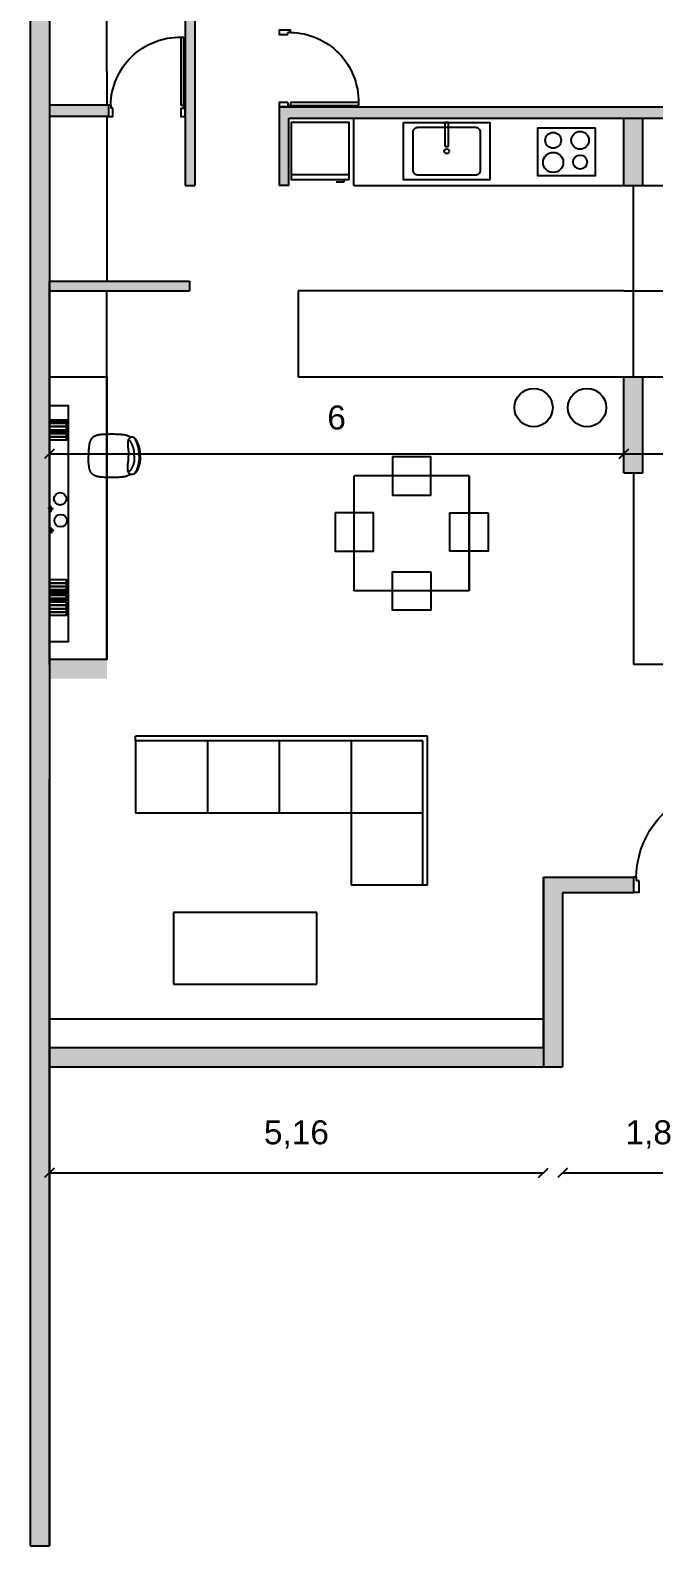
# Model space of a CAD drawing. Header units: millimetres. Extents: x 2837.7 to 2853.6, y 1067.1 to 1093.
# Drawn here: x 2837.67 to 2844.18, y 1067.15 to 1082.97 of the extents above; entities that cross this region are included whole.
import ezdxf

# ---------------------------------------------------------------- set-up
doc = ezdxf.new("R2010")
doc.units = ezdxf.units.MM
doc.styles.get("Standard").update_dxf_attribs({"font": 'arial.ttf'})
doc.dimstyles.new('ISO-25', dxfattribs={"dimtxt": 2.5, "dimasz": 2.5, "dimexe": 1.25, "dimexo": 0.625, "dimtad": 1, "dimtxsty": 'Standard', "dimcen": 2.5, "dimadec": 0, "dimazin": 0, "dimtfac": 1, "dimtmove": 0, "dimatfit": 3, "dimfxl": 1, "dimarcsym": 0})

# ---------------------------------------------------------------- blocks, each defined once
blk = doc.blocks.new('puerta 2')
at = {"color": 251, "true_color": 0x636466}
for p, q in [((-263.956, 76.175), (-263.931, 76.175)), ((-263.931, 76.156), (-263.931, 76.175)), ((-264.556, 75.556), (-263.956, 75.556)), ((-264.556, 75.556), (-264.556, 75.531)), ((-263.956, 75.531), (-264.556, 75.531)), ((-263.956, 75.556), (-263.956, 75.531)), ((-263.931, 75.531), (-263.956, 75.531)), ((-263.956, 75.518), (-263.856, 75.518)), ((-263.931, 75.556), (-263.931, 75.531))]:
    blk.add_line(p, q, dxfattribs=at)
for points in [[(-263.956, 76.175), (-263.956, 76.194), (-263.856, 76.194), (-263.856, 76.156), (-263.931, 76.156)], [(-263.931, 75.556), (-263.856, 75.556), (-263.856, 75.518), (-263.956, 75.518), (-263.956, 75.531)]]:
    blk.add_lwpolyline(points, dxfattribs=at)
blk.add_arc((-263.947, 75.566), 0.609, 90.8694, 180.9211, dxfattribs=at)
blk = doc.blocks.new('BID-vegetation-bush-plan')
for p, q in [((-0.6, 0.14), (-0.6, 0.09)), ((-0.6, 0.09), (-0.59, 0.06)), ((-0.59, 0.06), (-0.58, 0.05)), ((-0.58, 0.05), (-0.56, 0.04)), ((-0.56, 0.04), (0, -0.06)), ((-0.5, 0.03), (-0.56, 0.03)), ((-0.02, 0.53), (0, 0.45)), ((0, 0.51), (0, -0.06)), ((0.56, 0.04), (0, -0.06)), ((0.5, 0.03), (0.56, 0.05)), ((0.5, 0.03), (0.56, 0.05)), ((0.56, 0.05), (0.59, 0.03)), ((0.59, 0.03), (0.67, 0.05)), ((-0.3, -0.37), (-0.31, -0.38)), ((0.1, -0.61), (0, -0.06)), ((0.09, -0.64), (0.03, -0.7)), ((0.09, -0.56), (0.09, -0.61)), ((0.09, -0.56), (0.09, -0.64))]:
    blk.add_line(p, q)
for centre, radius, start, end in [((-0.55, 0.09), 0.0649, 139.742, 258.7475), ((-0.46, 0.15), 0.141, 184.618, 228.2106), ((-0.31, -0.22), 0.293, 124.0763, 153.3794), ((-0.45, -0.09), 0.13, 116.29, 179.6243), ((-0.41, 0.12), 0.13, 160.3757, 223.71), ((-0.24, 0.2), 0.293, 186.6206, 215.9237), ((-0.37, -0.1), 0.13, 116.29, 179.6243), ((-0.24, -0.23), 0.293, 124.0763, 153.3794), ((-0.17, 0.19), 0.293, 186.6206, 215.9237), ((-0.33, 0.11), 0.13, 160.3757, 223.71), ((-0.21, 0.15), 0.18, 164.6063, 234.7511), ((-0.08, 0.22), 0.302, 184.9634, 228.6288), ((-0.11, 0.13), 0.18, 164.6063, 234.7511), ((0.02, 0.2), 0.302, 184.9634, 228.6288), ((-0.25, -0.1), 0.266, 21.6665, 83.1878), ((-0.17, 0), 0.176, 3.4259, 103.6346), ((-0.02, 0.12), 0.176, 156.3654, 256.5741), ((-0.16, 0.19), 0.18, 25.2489, 95.3937), ((-0.26, 0.07), 0.302, 31.3712, 75.0366), ((-0.16, 0.08), 0.18, 25.2489, 95.3937), ((-0.26, -0.03), 0.302, 31.3712, 75.0366), ((0.08, 0.18), 0.266, 176.8122, 238.3335), ((-0.1, 0.38), 0.13, 36.29, 99.6243), ((-0.21, 0.22), 0.293, 44.0763, 73.3794), ((-0.21, 0.15), 0.293, 44.0763, 73.3794), ((-0.1, 0.3), 0.13, 36.29, 99.6243), ((0.11, 0.54), 0.13, 123.6057, 186.9401), ((0.29, 0.5), 0.293, 149.8507, 179.1538), ((0.21, 0.22), 0.293, 106.6206, 135.9237), ((0.1, 0.38), 0.13, 80.3757, 143.71), ((0.1, 0.3), 0.13, 80.3757, 143.71), ((0.21, 0.15), 0.293, 106.6206, 135.9237), ((0.16, 0.19), 0.18, 84.6063, 154.7511), ((0.26, 0.07), 0.302, 104.9634, 148.6288), ((0.26, -0.03), 0.302, 104.9634, 148.6288), ((0.16, 0.08), 0.18, 84.6063, 154.7511), ((0.17, 0), 0.176, 76.3654, 176.5741), ((0.25, -0.1), 0.266, 96.8122, 158.3335), ((0.02, 0.12), 0.176, 283.4259, 23.6346), ((-0.08, 0.18), 0.266, 301.6665, 3.1878), ((-0.02, 0.2), 0.302, 311.3712, 355.0366), ((0.11, 0.13), 0.18, 305.2489, 15.3937), ((0.08, 0.22), 0.302, 311.3712, 355.0366), ((0.21, 0.15), 0.18, 305.2489, 15.3937), ((0.17, 0.19), 0.293, 324.0763, 353.3794), ((0.24, -0.23), 0.293, 26.6206, 55.9237), ((0.33, 0.11), 0.13, 316.29, 19.6243), ((0.37, -0.1), 0.13, 0.3757, 63.71), ((0.24, 0.2), 0.293, 324.0763, 353.3794), ((0.6, 0.1), 0.13, 213.2563, 289.6243), ((0.41, 0.12), 0.13, 316.29, 19.6243), ((0.68, 0.27), 0.293, 234.0763, 263.3794), ((0.61, 0.08), 0.0649, 219.6376, 338.6431), ((0.61, 0.18), 0.141, 250.1744, 293.7671), ((-0.27, -0.18), 0.18, 105.2489, 175.3937), ((-0.17, -0.29), 0.302, 111.3712, 155.0366), ((-0.17, -0.19), 0.18, 105.2489, 175.3937), ((-0.07, -0.31), 0.302, 111.3712, 155.0366), ((-0.25, -0.24), 0.0649, 139.742, 258.7475), ((-0.24, -0.39), 0.0643, 167.0577, 302.8533), ((0.26, -0.61), 0.609, 115.4772, 156.6585), ((-0.16, -0.19), 0.141, 184.618, 228.2106), ((-0.21, -0.36), 0.0903, 185.1845, 268.654), ((-0.2, -0.32), 0.0643, 167.0577, 302.8533), ((-0.08, -0.22), 0.176, 83.4259, 183.6346), ((0, -0.31), 0.266, 101.6665, 163.1878), ((-0.16, -0.13), 0.0981, 144.9865, 244.4034), ((-0.17, -0.28), 0.0903, 185.1845, 268.654), ((0.03, -0.04), 0.282, 187.5759, 215.8942), ((-0.13, -0.26), 0.0864, 138.8744, 278.9763), ((-0.05, -0.22), 0.141, 173.7536, 244.097), ((-0.11, -0.08), 0.0635, 114.2257, 255.1279), ((-0.25, -0.06), 0.266, 286.8122, 348.3335), ((-0.16, -0.14), 0.176, 266.3654, 6.5741), ((-0.06, -0.06), 0.088, 150.4398, 228.6694), ((0.01, -0.18), 0.146, 161.4477, 239.3672), ((0.36, -0.09), 0.477, 185.4007, 208.139), ((-0.25, -0.13), 0.302, 294.9634, 338.6288), ((-0.14, -0.22), 0.18, 274.6063, 344.7511), ((-0.23, -0.23), 0.302, 294.9634, 338.6288), ((-0.12, -0.33), 0.18, 274.6063, 344.7511), ((-0.17, -0.3), 0.293, 296.6206, 325.9237), ((-0.04, -0.43), 0.13, 270.3757, 333.71), ((-0.16, -0.37), 0.293, 296.6206, 325.9237), ((-0.03, -0.5), 0.13, 270.3757, 333.71), ((0.24, 0.03), 0.266, 211.6665, 273.1878), ((0.18, -0.08), 0.176, 193.4259, 293.6346), ((0.04, -0.63), 0.0649, 258.0529, 17.0585), ((0.26, -0.04), 0.302, 221.3712, 265.0366), ((-0.05, -0.58), 0.141, 302.9289, 346.5216), ((0.18, -0.17), 0.18, 215.2489, 285.3937), ((0.28, -0.14), 0.302, 221.3712, 265.0366), ((0.08, -0.22), 0.176, 356.3654, 96.5741), ((0, -0.31), 0.266, 16.8122, 78.3335), ((0.2, -0.27), 0.18, 215.2489, 285.3937), ((0.24, -0.22), 0.293, 234.0763, 263.3794), ((0.17, -0.39), 0.13, 226.29, 289.6243), ((0.26, -0.3), 0.293, 234.0763, 263.3794), ((0.18, -0.47), 0.13, 226.29, 289.6243), ((0.07, -0.31), 0.302, 24.9634, 68.6288), ((0.17, -0.19), 0.18, 4.6063, 74.7511), ((0.17, -0.29), 0.302, 24.9634, 68.6288), ((0.27, -0.18), 0.18, 4.6063, 74.7511)]:
    blk.add_arc(centre, radius, start, end)
blk = doc.blocks.new('BID-office-table-shelf-famliar-x4')
at = {"color": 252, "true_color": 0x939598}
for points in [[(0.751, 1.07), (3.701, 1.07), (3.701, 0.47), (0.751, 0.47)], [(0.939, 1.07), (0.939, 0.87), (3.401, 0.87), (3.401, 1.07)], [(1.246, 1.07), (1.246, 0.896), (1.21, 0.896), (1.21, 1.07)], [(1.281, 1.07), (1.281, 0.896), (1.246, 0.896), (1.246, 1.07)], [(1.317, 1.07), (1.317, 0.896), (1.281, 0.896), (1.281, 1.07)], [(1.353, 1.07), (1.353, 0.896), (1.317, 0.896), (1.317, 1.07)], [(1.388, 1.07), (1.388, 0.874), (1.371, 0.874), (1.371, 1.07)], [(1.424, 1.07), (1.424, 0.896), (1.388, 0.896), (1.388, 1.07)], [(1.46, 1.07), (1.46, 0.874), (1.442, 0.874), (1.442, 1.07)], [(1.478, 1.07), (1.478, 0.874), (1.46, 0.874), (1.46, 1.07)], [(1.513, 1.07), (1.513, 0.896), (1.478, 0.896), (1.478, 1.07)], [(1.549, 1.07), (1.549, 0.896), (1.513, 0.896), (1.513, 1.07)], [(1.585, 1.07), (1.585, 0.896), (1.549, 0.896), (1.549, 1.07)], [(3.075, 1.07), (3.075, 0.896), (3.04, 0.896), (3.04, 1.07)], [(3.111, 1.07), (3.111, 0.896), (3.075, 0.896), (3.075, 1.07)], [(3.129, 1.07), (3.129, 0.874), (3.111, 0.874), (3.111, 1.07)], [(3.147, 1.07), (3.147, 0.874), (3.129, 0.874), (3.129, 1.07)], [(3.182, 1.07), (3.182, 0.896), (3.146, 0.896), (3.146, 1.07)], [(3.218, 1.07), (3.218, 0.896), (3.182, 0.896), (3.182, 1.07)], [(3.235, 1.07), (3.235, 0.874), (3.218, 0.874), (3.218, 1.07)], [(3.253, 1.07), (3.253, 0.874), (3.235, 0.874), (3.235, 1.07)]]:
    blk.add_lwpolyline(points, close=True, dxfattribs=at)
for points in [[(2.684, 0.221), (2.679, 0.23), (2.675, 0.239), (2.671, 0.247), (2.668, 0.254), (2.666, 0.262), (2.663, 0.269), (2.662, 0.277), (2.66, 0.284), (2.659, 0.291), (2.657, 0.299), (2.656, 0.307), (2.655, 0.316), (2.654, 0.326), (2.654, 0.336), (2.653, 0.348), (2.653, 0.361), (2.652, 0.375), (2.652, 0.391), (2.652, 0.407), (2.652, 0.424), (2.652, 0.44), (2.652, 0.456), (2.652, 0.471), (2.653, 0.485), (2.653, 0.497), (2.654, 0.508), (2.654, 0.518), (2.655, 0.526), (2.656, 0.534), (2.656, 0.54), (2.657, 0.546), (2.658, 0.551), (2.659, 0.556), (2.66, 0.561), (2.66, 0.565), (2.661, 0.569), (2.662, 0.573), (2.663, 0.577), (2.664, 0.58), (2.665, 0.584), (2.666, 0.587), (2.668, 0.591), (2.669, 0.594), (2.671, 0.598), (2.672, 0.601), (2.674, 0.605), (2.676, 0.608), (2.678, 0.611), (2.68, 0.614), (2.682, 0.617), (2.685, 0.62), (2.687, 0.623), (2.69, 0.626), (2.693, 0.629), (2.696, 0.632), (2.7, 0.634), (2.703, 0.636), (2.707, 0.639), (2.711, 0.641), (2.715, 0.643), (2.719, 0.645), (2.724, 0.646), (2.729, 0.648), (2.734, 0.65), (2.739, 0.651), (2.744, 0.652), (2.75, 0.654), (2.755, 0.655), (2.761, 0.656), (2.767, 0.657), (2.773, 0.657), (2.779, 0.658), (2.785, 0.659), (2.792, 0.66), (2.8, 0.66), (2.809, 0.661), (2.821, 0.661), (2.836, 0.662), (2.854, 0.662), (2.877, 0.662)], [(3.07, 0.221), (3.075, 0.23), (3.079, 0.239), (3.082, 0.247), (3.085, 0.254), (3.088, 0.262), (3.09, 0.269), (3.092, 0.277), (3.093, 0.284), (3.095, 0.291), (3.096, 0.299), (3.097, 0.307), (3.098, 0.316), (3.099, 0.326), (3.1, 0.336), (3.1, 0.348), (3.101, 0.361), (3.101, 0.375), (3.102, 0.391), (3.102, 0.407), (3.102, 0.424), (3.102, 0.44), (3.101, 0.456), (3.101, 0.471), (3.101, 0.485), (3.1, 0.497), (3.1, 0.508), (3.099, 0.518), (3.099, 0.526), (3.098, 0.534), (3.097, 0.54), (3.096, 0.546), (3.096, 0.551), (3.095, 0.556), (3.094, 0.561), (3.093, 0.565), (3.092, 0.569), (3.091, 0.573), (3.09, 0.577), (3.089, 0.58), (3.088, 0.584), (3.087, 0.587), (3.086, 0.591), (3.084, 0.594), (3.083, 0.598), (3.081, 0.601), (3.08, 0.605), (3.078, 0.608), (3.076, 0.611), (3.074, 0.614), (3.071, 0.617), (3.069, 0.62), (3.066, 0.623), (3.063, 0.626), (3.06, 0.629), (3.057, 0.632), (3.054, 0.634), (3.05, 0.636), (3.047, 0.639), (3.043, 0.641), (3.039, 0.643), (3.034, 0.645), (3.03, 0.646), (3.025, 0.648), (3.02, 0.65), (3.015, 0.651), (3.009, 0.652), (3.004, 0.654), (2.998, 0.655), (2.992, 0.656), (2.986, 0.657), (2.98, 0.657), (2.974, 0.658), (2.968, 0.659), (2.961, 0.66), (2.954, 0.66), (2.944, 0.661), (2.932, 0.661), (2.917, 0.662), (2.899, 0.662), (2.877, 0.662)], [(2.877, 0.123), (2.859, 0.123), (2.843, 0.123), (2.829, 0.124), (2.816, 0.126), (2.805, 0.128), (2.794, 0.13), (2.785, 0.132), (2.777, 0.135), (2.77, 0.137), (2.763, 0.139), (2.756, 0.141), (2.75, 0.144), (2.745, 0.146), (2.74, 0.148), (2.735, 0.15), (2.731, 0.152), (2.726, 0.154), (2.723, 0.156), (2.719, 0.158), (2.715, 0.16), (2.712, 0.162), (2.709, 0.164), (2.706, 0.166), (2.703, 0.168), (2.701, 0.17), (2.698, 0.173), (2.696, 0.175), (2.694, 0.178), (2.692, 0.181), (2.69, 0.183), (2.688, 0.186), (2.686, 0.189), (2.685, 0.191), (2.684, 0.194), (2.683, 0.196), (2.682, 0.199), (2.682, 0.201), (2.681, 0.204), (2.681, 0.206), (2.681, 0.208), (2.681, 0.211), (2.681, 0.213), (2.682, 0.215), (2.682, 0.217), (2.683, 0.219), (2.684, 0.221), (2.685, 0.224), (2.685, 0.226), (2.687, 0.227), (2.688, 0.229), (2.689, 0.231), (2.69, 0.233), (2.692, 0.235), (2.693, 0.236), (2.695, 0.238), (2.696, 0.239), (2.698, 0.241), (2.7, 0.242), (2.702, 0.243), (2.704, 0.244), (2.706, 0.245), (2.708, 0.246), (2.711, 0.247), (2.713, 0.247), (2.716, 0.248), (2.718, 0.249), (2.721, 0.249), (2.724, 0.25), (2.727, 0.25), (2.73, 0.251), (2.734, 0.251), (2.737, 0.252), (2.741, 0.252), (2.744, 0.252), (2.748, 0.252), (2.752, 0.253), (2.755, 0.253), (2.759, 0.253), (2.763, 0.252), (2.767, 0.252), (2.771, 0.252), (2.775, 0.252), (2.779, 0.251), (2.784, 0.251), (2.788, 0.25), (2.793, 0.25), (2.798, 0.249), (2.804, 0.248), (2.81, 0.248), (2.816, 0.247), (2.823, 0.246), (2.832, 0.246), (2.841, 0.245), (2.852, 0.245), (2.864, 0.244), (2.878, 0.244)], [(2.876, 0.133), (2.864, 0.133), (2.853, 0.134), (2.842, 0.135), (2.832, 0.135), (2.823, 0.137), (2.815, 0.138), (2.807, 0.139), (2.8, 0.141), (2.793, 0.142), (2.786, 0.143), (2.779, 0.145), (2.773, 0.146), (2.767, 0.148), (2.761, 0.15), (2.755, 0.152), (2.749, 0.154), (2.742, 0.156), (2.736, 0.159), (2.729, 0.161), (2.722, 0.165), (2.714, 0.168), (2.706, 0.173), (2.698, 0.178), (2.689, 0.184)], [(2.877, 0.184), (2.86, 0.184), (2.846, 0.184), (2.834, 0.185), (2.823, 0.186), (2.813, 0.188), (2.805, 0.19), (2.798, 0.192), (2.791, 0.194), (2.785, 0.196), (2.779, 0.198), (2.774, 0.2), (2.769, 0.202), (2.765, 0.204), (2.76, 0.206), (2.756, 0.208), (2.753, 0.21), (2.749, 0.212), (2.746, 0.213), (2.742, 0.215), (2.739, 0.216), (2.737, 0.218), (2.734, 0.219), (2.732, 0.22), (2.73, 0.221), (2.728, 0.223), (2.726, 0.224), (2.724, 0.225), (2.723, 0.226), (2.722, 0.227), (2.721, 0.229), (2.72, 0.23), (2.719, 0.232), (2.718, 0.233), (2.718, 0.235), (2.718, 0.237), (2.718, 0.239), (2.718, 0.242), (2.719, 0.244), (2.721, 0.247), (2.723, 0.25)], [(2.876, 0.133), (2.888, 0.133), (2.9, 0.134), (2.911, 0.135), (2.921, 0.135), (2.93, 0.137), (2.939, 0.138), (2.947, 0.139), (2.954, 0.141), (2.961, 0.142), (2.968, 0.143), (2.974, 0.145), (2.98, 0.146), (2.986, 0.148), (2.992, 0.15), (2.999, 0.152), (3.005, 0.154), (3.011, 0.156), (3.018, 0.159), (3.025, 0.161), (3.032, 0.165), (3.039, 0.168), (3.047, 0.173), (3.055, 0.178), (3.064, 0.184)], [(2.877, 0.123), (2.895, 0.123), (2.911, 0.123), (2.925, 0.124), (2.938, 0.126), (2.949, 0.128), (2.959, 0.13), (2.968, 0.132), (2.976, 0.135), (2.984, 0.137), (2.991, 0.139), (2.997, 0.141), (3.003, 0.144), (3.009, 0.146), (3.014, 0.148), (3.019, 0.15), (3.023, 0.152), (3.027, 0.154), (3.031, 0.156), (3.035, 0.158), (3.038, 0.16), (3.041, 0.162), (3.044, 0.164), (3.047, 0.166), (3.05, 0.168), (3.053, 0.17), (3.055, 0.173), (3.058, 0.175), (3.06, 0.178), (3.062, 0.181), (3.064, 0.183), (3.066, 0.186), (3.067, 0.189), (3.068, 0.191), (3.07, 0.194), (3.07, 0.196), (3.071, 0.199), (3.072, 0.201), (3.072, 0.204), (3.072, 0.206), (3.072, 0.208), (3.072, 0.211), (3.072, 0.213), (3.072, 0.215), (3.071, 0.217), (3.071, 0.219), (3.07, 0.221), (3.069, 0.224), (3.068, 0.226), (3.067, 0.227), (3.066, 0.229), (3.065, 0.231), (3.063, 0.233), (3.062, 0.235), (3.06, 0.236), (3.059, 0.238), (3.057, 0.239), (3.055, 0.241), (3.054, 0.242), (3.052, 0.243), (3.05, 0.244), (3.047, 0.245), (3.045, 0.246), (3.043, 0.247), (3.04, 0.247), (3.038, 0.248), (3.035, 0.249), (3.032, 0.249), (3.029, 0.25), (3.026, 0.25), (3.023, 0.251), (3.02, 0.251), (3.016, 0.252), (3.013, 0.252), (3.009, 0.252), (3.006, 0.252), (3.002, 0.253), (2.998, 0.253), (2.994, 0.253), (2.99, 0.252), (2.986, 0.252), (2.982, 0.252), (2.978, 0.252), (2.974, 0.251), (2.97, 0.251), (2.965, 0.25), (2.96, 0.25), (2.955, 0.249), (2.95, 0.248), (2.944, 0.248), (2.938, 0.247), (2.93, 0.246), (2.922, 0.246), (2.913, 0.245), (2.903, 0.245), (2.892, 0.244), (2.878, 0.244)], [(2.877, 0.184), (2.893, 0.184), (2.908, 0.184), (2.92, 0.185), (2.931, 0.186), (2.94, 0.188), (2.949, 0.19), (2.956, 0.192), (2.963, 0.194), (2.969, 0.196), (2.974, 0.198), (2.98, 0.2), (2.984, 0.202), (2.989, 0.204), (2.993, 0.206), (2.997, 0.208), (3.001, 0.21), (3.005, 0.212), (3.008, 0.213), (3.011, 0.215), (3.014, 0.216), (3.017, 0.218), (3.019, 0.219), (3.022, 0.22), (3.024, 0.221), (3.026, 0.223), (3.028, 0.224), (3.029, 0.225), (3.03, 0.226), (3.032, 0.227), (3.033, 0.229), (3.034, 0.23), (3.034, 0.232), (3.035, 0.233), (3.036, 0.235), (3.036, 0.237), (3.036, 0.239), (3.035, 0.242), (3.034, 0.244), (3.033, 0.247), (3.03, 0.25)]]:
    blk.add_lwpolyline(points, dxfattribs=at)
for centre in [(2.201, 0.953), (2.428, 0.959)]:
    blk.add_circle(centre, 0.0653, dxfattribs=at)
at = {"color": 252, "true_color": 0x939598, "xscale": 0.0364105991094864, "yscale": 0.0364105991094864, "zscale": 0.0364105991094864, "rotation": 270}
for p in [(2.099, 1.051), (2.326, 1.057)]:
    blk.add_blockref('BID-vegetation-bush-plan', p, dxfattribs=at)
blk = doc.blocks.new('MESA DE 4')
at = {"color": 252, "true_color": 0x939598}
for p, q in [((1894.561, 1168.817), (1894.561, 1170.017)), ((1895.761, 1170.017), (1894.561, 1170.017)), ((1895.761, 1170.017), (1895.761, 1168.817)), ((1895.761, 1168.817), (1895.761, 1170.017)), ((1895.761, 1169.334), (1895.761, 1169.234)), ((1895.761, 1168.817), (1894.561, 1168.817))]:
    blk.add_line(p, q, dxfattribs=at)
for points in [[(1894.961, 1170.217), (1894.961, 1169.817), (1895.361, 1169.817), (1895.361, 1170.217)], [(1894.361, 1169.634), (1894.361, 1169.234), (1894.761, 1169.234), (1894.761, 1169.634)], [(1895.961, 1169.634), (1895.961, 1169.234), (1895.561, 1169.234), (1895.561, 1169.634)], [(1895.361, 1169.017), (1895.361, 1168.617), (1894.961, 1168.617), (1894.961, 1169.017)]]:
    blk.add_lwpolyline(points, close=True, dxfattribs=at)
blk = doc.blocks.new('sillon 3 cuerpos')
at = {"color": 252, "true_color": 0x939598}
for p, q in [((2199.015, 1125.051), (2195.965, 1125.051)), ((2195.965, 1125.001), (2195.965, 1125.051)), ((2198.965, 1125.001), (2195.965, 1125.001)), ((2195.965, 1125.001), (2195.965, 1124.251)), ((2196.715, 1125.001), (2196.715, 1124.251)), ((2197.465, 1125.001), (2197.465, 1124.251)), ((2198.215, 1125.001), (2198.215, 1124.251)), ((2198.965, 1124.251), (2198.965, 1125.001)), ((2199.015, 1124.251), (2199.015, 1125.051)), ((2195.965, 1124.251), (2198.965, 1124.251)), ((2198.215, 1124.251), (2198.215, 1123.501)), ((2198.965, 1123.501), (2198.965, 1124.251)), ((2199.015, 1123.501), (2199.015, 1124.251)), ((2198.215, 1123.501), (2199.015, 1123.501))]:
    blk.add_line(p, q, dxfattribs=at)
blk = doc.blocks.new('MESA RATONA')
at = {"color": 252, "true_color": 0x939598}
for p, q in [((2000.038, 1165.444), (1998.538, 1165.444)), ((1998.538, 1165.444), (1998.538, 1164.694)), ((2000.038, 1164.694), (2000.038, 1165.444)), ((1998.538, 1164.694), (2000.038, 1164.694))]:
    blk.add_line(p, q, dxfattribs=at)
blk = doc.blocks.new('_Oblique')
at = {"color": 0, "linetype": 'ByBlock', "lineweight": -2}
blk.add_line((-0.5, -0.5), (0.5, 0.5), dxfattribs=at)
blk = doc.blocks.new('*D35')
at = {"color": 0, "lineweight": -2, "transparency": 16777216}
blk.add_line((2837.869, 1071.04), (2843.029, 1071.04), dxfattribs=at)
at = {"layer": 'Defpoints', "color": 0, "transparency": 16777216}
for p in [(2843.029, 1072.348), (2837.869, 1072.148), (2843.029, 1071.04)]:
    blk.add_point(p, dxfattribs=at)
at = {"color": 0, "lineweight": -2, "transparency": 16777216, "xscale": 0.1, "yscale": 0.1, "zscale": 0.1, "rotation": 180}
blk.add_blockref('_Oblique', (2837.869, 1071.04), dxfattribs=at)
at = {"color": 0, "lineweight": -2, "transparency": 16777216, "xscale": 0.1, "yscale": 0.1, "zscale": 0.1}
blk.add_blockref('_Oblique', (2843.029, 1071.04), dxfattribs=at)
at = {"color": 0, "transparency": 16777216, "insert": (2840.449, 1071.44), "char_height": 0.25, "attachment_point": 5}
blk.add_mtext('5,16', dxfattribs=at)
blk = doc.blocks.new('*D36')
at = {"color": 0, "lineweight": -2, "transparency": 16777216}
blk.add_line((2843.229, 1071.04), (2845.029, 1071.04), dxfattribs=at)
at = {"layer": 'Defpoints', "color": 0, "transparency": 16777216}
for p in [(2843.229, 1072.148), (2845.029, 1072.148), (2845.029, 1071.04)]:
    blk.add_point(p, dxfattribs=at)
at = {"color": 0, "lineweight": -2, "transparency": 16777216, "xscale": 0.1, "yscale": 0.1, "zscale": 0.1, "rotation": 180}
blk.add_blockref('_Oblique', (2843.229, 1071.04), dxfattribs=at)
at = {"color": 0, "lineweight": -2, "transparency": 16777216, "xscale": 0.1, "yscale": 0.1, "zscale": 0.1}
blk.add_blockref('_Oblique', (2845.029, 1071.04), dxfattribs=at)
at = {"color": 0, "transparency": 16777216, "insert": (2844.129, 1071.44), "char_height": 0.25, "attachment_point": 5}
blk.add_mtext('1,8', dxfattribs=at)
blk = doc.blocks.new('*D50')
at = {"color": 0, "lineweight": -2, "transparency": 16777216}
blk.add_line((2837.869, 1078.545), (2843.869, 1078.545), dxfattribs=at)
at = {"layer": 'Defpoints', "color": 0, "transparency": 16777216}
for p in [(2837.869, 1080.348), (2843.869, 1079.348), (2843.869, 1078.545)]:
    blk.add_point(p, dxfattribs=at)
at = {"color": 0, "lineweight": -2, "transparency": 16777216, "xscale": 0.1, "yscale": 0.1, "zscale": 0.1, "rotation": 180}
blk.add_blockref('_Oblique', (2837.869, 1078.545), dxfattribs=at)
at = {"color": 0, "lineweight": -2, "transparency": 16777216, "xscale": 0.1, "yscale": 0.1, "zscale": 0.1}
blk.add_blockref('_Oblique', (2843.869, 1078.545), dxfattribs=at)
at = {"color": 0, "transparency": 16777216, "insert": (2840.869, 1078.923), "char_height": 0.25, "attachment_point": 5}
blk.add_mtext('6', dxfattribs=at)
blk = doc.blocks.new('*D51')
at = {"color": 0, "lineweight": -2, "transparency": 16777216}
blk.add_line((2843.869, 1078.545), (2846.869, 1078.545), dxfattribs=at)
at = {"layer": 'Defpoints', "color": 0, "transparency": 16777216}
for p in [(2843.869, 1079.348), (2846.869, 1079.348), (2846.869, 1078.545)]:
    blk.add_point(p, dxfattribs=at)
at = {"color": 0, "lineweight": -2, "transparency": 16777216, "xscale": 0.1, "yscale": 0.1, "zscale": 0.1, "rotation": 180}
blk.add_blockref('_Oblique', (2843.869, 1078.545), dxfattribs=at)
at = {"color": 0, "lineweight": -2, "transparency": 16777216, "xscale": 0.1, "yscale": 0.1, "zscale": 0.1}
blk.add_blockref('_Oblique', (2846.869, 1078.545), dxfattribs=at)
at = {"color": 0, "transparency": 16777216, "insert": (2845.369, 1078.923), "char_height": 0.25, "attachment_point": 5}
blk.add_mtext('3', dxfattribs=at)
blk = doc.blocks.new('BID_ kitchen_ vitro120')
at = {"color": 252, "true_color": 0x939598}
blk.add_lwpolyline([(0.9, 0.552), (0.9, 0.052), (0.3, 0.052), (0.3, 0.552)], close=True, dxfattribs=at)
for centre, radius in [((0.462, 0.422), 0.0822), ((0.743, 0.422), 0.0929), ((0.462, 0.191), 0.105), ((0.743, 0.195), 0.0733)]:
    blk.add_circle(centre, radius, dxfattribs=at)
blk = doc.blocks.new('BID_ kitchen_ sink90')
at = {"color": 252, "true_color": 0x939598}
blk.add_lwpolyline([(24.716, 59.456), (25.616, 59.456), (25.616, 58.856), (24.716, 58.856)], close=True, dxfattribs=at)
for points in [[(24.866, 59.406), (25.466, 59.406, -0.414214), (25.516, 59.356), (25.516, 58.956, -0.414214), (25.466, 58.906), (24.866, 58.906, -0.414214), (24.816, 58.956), (24.816, 59.356, -0.414214)], [(25.156, 59.205), (25.176, 59.205, 0.414214), (25.186, 59.215), (25.186, 59.456), (25.146, 59.456), (25.146, 59.215, 0.414214)]]:
    blk.add_lwpolyline(points, format="xyb", close=True, dxfattribs=at)
blk.add_circle((25.166, 59.156), 0.025, dxfattribs=at)
blk = doc.blocks.new('BID_ kitchen_ fridge')
at = {"color": 252, "true_color": 0x939598}
for p, q in [((0.3, -0.55), (-0.3, -0.55)), ((0.247, -0.624), (0.168, -0.624)), ((0.247, -0.6), (0.247, -0.624))]:
    blk.add_line(p, q, dxfattribs=at)
at = {"color": 252, "true_color": 0x939598, "flags": 128}
blk.add_lwpolyline([(0.3, -0.6), (-0.3, -0.6), (-0.3, 0), (0.3, 0)], close=True, dxfattribs=at)

msp = doc.modelspace()

# ---------------------------------------------------------------- hatches: boundary and pattern name
h = msp.add_hatch(color=256)
h.dxf.hatch_style = 1
h.paths.add_polyline_path([(2837.869, 1072.148), (2837.869, 1075.148), (2837.869, 1092.758), (2851.929, 1092.758), (2851.929, 1067.148), (2852.129, 1067.148), (2852.129, 1092.958), (2837.669, 1092.958), (2837.669, 1067.148), (2837.869, 1067.148)])
h.paths.add_polyline_path([(2837.867, 1078.437, -0.077432), (2837.867, 1078.439), (2837.867, 1078.437)], flags=16)
h.paths.add_polyline_path([(2837.865, 1078.663, -0.092072), (2837.864, 1078.667, 1.89878)], flags=16)
h.paths.add_polyline_path([(2837.862, 1078.664), (2837.862, 1078.664), (2837.862, 1078.663), (2837.864, 1078.663), (2837.869, 1078.663, -0.462086)], flags=16)
h = msp.add_hatch(color=256)
h.dxf.hatch_style = 1
h.paths.add_polyline_path([(2839.388, 1088.297), (2839.388, 1088.397), (2839.269, 1088.397), (2837.869, 1088.397), (2837.869, 1088.297), (2839.269, 1088.297), (2839.269, 1086.997), (2839.388, 1086.997)])
h.paths.add_polyline_path([(2839.388, 1086.197), (2839.288, 1086.197), (2839.288, 1085.249), (2839.288, 1083.897), (2839.288, 1082.944), (2839.288, 1081.348), (2839.388, 1081.348), (2839.388, 1082.944), (2839.388, 1083.897), (2839.388, 1085.249)])
h.paths.add_polyline_path([(2839.288, 1083.897), (2837.869, 1083.897), (2837.869, 1083.797), (2839.288, 1083.797)])
h.paths.add_polyline_path([(2839.334, 1080.348), (2837.869, 1080.348), (2837.869, 1080.248), (2839.334, 1080.248)])
h.paths.add_polyline_path([(2838.488, 1082.185), (2837.869, 1082.185), (2837.869, 1082.066), (2838.488, 1082.066)])
h.paths.add_polyline_path([(2846.869, 1082.166), (2840.369, 1082.166), (2840.269, 1082.166), (2840.269, 1081.348), (2840.369, 1081.348), (2840.369, 1082.048), (2843.869, 1082.048), (2846.869, 1082.048)])
h.paths.add_polyline_path([(2844.069, 1082.048), (2843.869, 1082.048), (2843.869, 1081.348), (2844.069, 1081.348)], flags=17)
h.paths.add_polyline_path([(2844.069, 1084.437), (2843.869, 1084.437), (2843.869, 1083.997), (2844.069, 1083.997)])
h.paths.add_polyline_path([(2844.069, 1079.348), (2843.869, 1079.348), (2843.869, 1078.348), (2844.069, 1078.348)])
h.paths.add_polyline_path([(2844.069, 1089.429), (2844.069, 1090.229), (2843.869, 1090.229), (2843.869, 1089.429), (2843.869, 1088.729), (2844.069, 1088.729)])
h.paths.add_polyline_path([(2844.069, 1087.686), (2843.869, 1087.686), (2843.869, 1086.186), (2844.069, 1086.186)])
h.paths.add_polyline_path([(2843.869, 1087.097), (2840.269, 1087.097), (2840.269, 1086.997), (2840.388, 1086.997), (2843.869, 1086.997)])
h.paths.add_polyline_path([(2844.069, 1092.758), (2843.869, 1092.758), (2843.869, 1092.319), (2844.069, 1092.319)])
h = msp.add_hatch(color=256)
h.dxf.hatch_style = 1
h.paths.add_polyline_path([(2838.469, 1076.398), (2837.869, 1076.398), (2837.869, 1076.198), (2838.469, 1076.198)])
h = msp.add_hatch(color=256)
h.dxf.hatch_style = 1
h.paths.add_polyline_path([(2843.969, 1073.962), (2843.969, 1074.128), (2843.029, 1074.128), (2843.029, 1072.348), (2837.869, 1072.348), (2837.869, 1072.148), (2843.229, 1072.148), (2843.229, 1073.962)])

# ---------------------------------------------------------------- linework, layer by layer
for p, q in [((2837.669, 1092.958), (2837.669, 1067.148)), ((2837.869, 1092.758), (2837.869, 1067.148)), ((2837.869, 1084.037), (2837.869, 1082.537)), ((2839.288, 1083.897), (2839.288, 1082.944)), ((2839.388, 1083.897), (2839.388, 1082.921)), ((2839.288, 1082.944), (2839.288, 1081.348)), ((2839.388, 1082.944), (2839.388, 1081.348)), ((2838.488, 1082.185), (2837.869, 1082.185)), ((2840.269, 1082.166), (2840.269, 1081.348)), ((2840.269, 1082.166), (2840.269, 1081.348)), ((2840.369, 1082.166), (2846.869, 1082.166)), ((2838.488, 1082.066), (2837.869, 1082.066)), ((2840.369, 1082.048), (2843.869, 1082.048)), ((2840.369, 1081.348), (2840.369, 1082.048)), ((2843.869, 1081.348), (2843.869, 1082.048)), ((2843.869, 1082.048), (2846.869, 1082.048)), ((2844.069, 1081.348), (2844.069, 1082.048)), ((2839.288, 1081.348), (2839.388, 1081.348)), ((2840.369, 1081.348), (2840.269, 1081.348)), ((2837.869, 1076.348), (2837.869, 1080.348)), ((2837.869, 1076.348), (2837.869, 1080.348)), ((2837.869, 1080.348), (2839.334, 1080.348)), ((2837.869, 1080.248), (2839.334, 1080.248)), ((2838.469, 1079.348), (2838.469, 1080.248)), ((2839.334, 1080.348), (2839.334, 1080.248)), ((2838.469, 1076.398), (2838.469, 1079.348)), ((2843.869, 1079.348), (2843.869, 1079.348)), ((2843.869, 1079.348), (2844.069, 1079.348)), ((2843.869, 1078.348), (2843.869, 1079.348)), ((2844.069, 1078.348), (2844.069, 1079.348)), ((2843.869, 1078.348), (2844.069, 1078.348)), ((2838.469, 1077.037), (2838.469, 1076.398)), ((2838.469, 1076.398), (2837.869, 1076.398)), ((2838.469, 1076.398), (2837.869, 1076.398)), ((2837.869, 1072.148), (2837.869, 1075.148)), ((2843.029, 1074.128), (2843.029, 1072.348)), ((2843.029, 1072.348), (2843.029, 1074.128)), ((2843.029, 1074.128), (2843.029, 1072.348)), ((2843.029, 1074.128), (2843.969, 1074.128)), ((2843.229, 1073.962), (2843.229, 1072.148)), ((2843.969, 1073.962), (2843.229, 1073.962)), ((2843.969, 1073.971), (2843.969, 1073.962)), ((2837.869, 1072.348), (2843.029, 1072.348)), ((2837.869, 1067.148), (2837.869, 1072.148)), ((2837.869, 1072.148), (2843.229, 1072.148)), ((2837.669, 1067.148), (2837.869, 1067.148))]:
    msp.add_line(p, q)
at = {"color": 252, "true_color": 0x939598}
for p, q in [((2838.469, 1082.537), (2838.469, 1083.147)), ((2838.469, 1082.537), (2838.469, 1082.185)), ((2838.469, 1082.066), (2838.469, 1080.348)), ((2841.048, 1081.348), (2841.048, 1082.048)), ((2841.048, 1081.348), (2846.869, 1081.348)), ((2841.048, 1081.348), (2846.869, 1081.348)), ((2843.969, 1079.348), (2843.969, 1081.348)), ((2843.869, 1080.248), (2840.469, 1080.248)), ((2840.469, 1080.248), (2840.469, 1079.348)), ((2843.869, 1080.248), (2846.869, 1080.248)), ((2840.469, 1079.348), (2843.869, 1079.348)), ((2843.869, 1079.348), (2846.869, 1079.348)), ((2843.969, 1078.348), (2843.969, 1076.348)), ((2846.029, 1076.348), (2843.969, 1076.348)), ((2837.869, 1072.648), (2843.029, 1072.648)), ((2843.029, 1072.348), (2843.029, 1072.148))]:
    msp.add_line(p, q, dxfattribs=at)
for centre in [(2842.926, 1079.028), (2843.485, 1079.028)]:
    msp.add_circle(centre, 0.2, dxfattribs=at)

# ---------------------------------------------------------------- block references
at = {"xscale": -1.183081928423286, "yscale": 1.183081928423286, "zscale": 1.183081928423286}
msp.add_blockref('puerta 2', (2528.106, 992.823), dxfattribs=at)
at = {"rotation": 90}
for p, xscale, yscale, zscale in [((2928.631, 769.903), -1.183081928423286, 1.183081928423286, 1.183081928423286), ((2963.377, 660.468), -1.567152483932598, 1.567152483932598, 1.567152483932598)]:
    msp.add_blockref('puerta 2', p, dxfattribs=dict(at, xscale=xscale, yscale=yscale, zscale=zscale))
for name, p in [('BID_ kitchen_ fridge', (2840.698, 1082.006)), ('BID_ kitchen_ sink90', (2816.853, 1022.548)), ('BID_ kitchen_ vitro120', (2842.669, 1081.396)), ('MESA DE 4', (946.492, -91.703)), ('sillon 3 cuerpos', (642.805, -49.453)), ('MESA RATONA', (840.626, -91.686))]:
    msp.add_blockref(name, p)
msp.add_blockref('BID-office-table-shelf-famliar-x4', (2838.94, 1075.647), dxfattribs=at)

# ---------------------------------------------------------------- dimensions: what is measured, and where the dimension line sits
at = {"color": 1}
for base, p1, p2, picture, middle in [((2843.869, 1078.545), (2837.869, 1080.348), (2843.869, 1079.348), '*D50', (2840.869, 1078.923)), ((2846.869, 1078.545), (2843.869, 1079.348), (2846.869, 1079.348), '*D51', (2845.369, 1078.923)), ((2843.029, 1071.04), (2837.869, 1072.148), (2843.029, 1072.348), '*D35', (2840.449, 1071.44)), ((2845.029, 1071.04), (2843.229, 1072.148), (2845.029, 1072.148), '*D36', (2844.129, 1071.44))]:
    dim = msp.add_linear_dim(base=base, p1=p1, p2=p2, dimstyle='ISO-25', override={"dimtxt": 0.25, "dimasz": 0.1, "dimgap": 0.25, "dimblk1": 'Oblique', "dimblk2": 'Oblique', "dimsah": 1, "dimse1": 1, "dimse2": 1}, dxfattribs=at)
    dim.commit()
    dim.dimension.update_dxf_attribs({"geometry": picture, "text_midpoint": middle})

doc.saveas('drawing.dxf')
